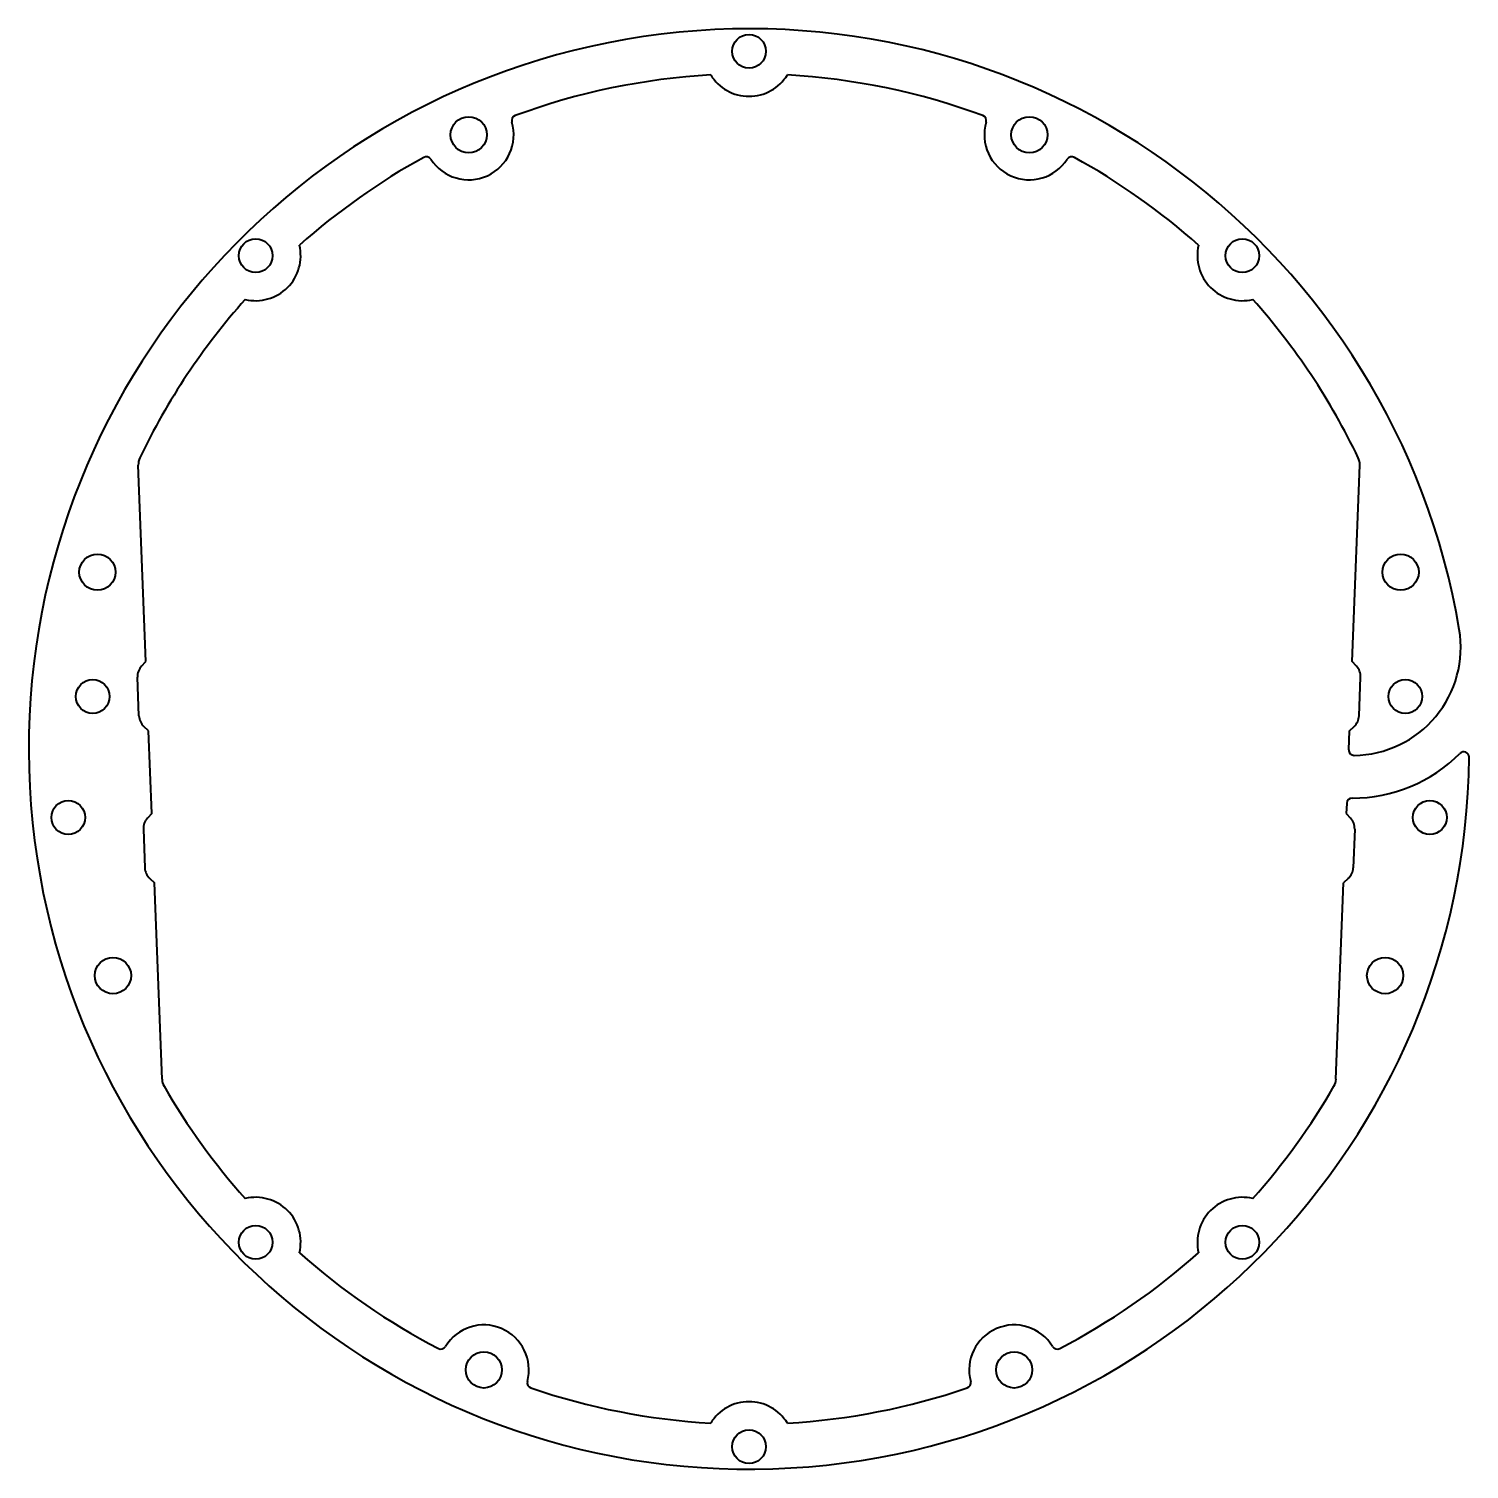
# Model space of a CAD drawing. Header units: inches. Extents: x -4 to 4, y -55 to -47.
import ezdxf

# ---------------------------------------------------------------- set-up
doc = ezdxf.new("R2010")
doc.units = ezdxf.units.IN
doc.header["$MEASUREMENT"] = 0
doc.layers.add('Visible', color=7, linetype='Continuous', lineweight=40)

msp = doc.modelspace()

# ---------------------------------------------------------------- linework, layer by layer
at = {"layer": 'Visible'}
for p, q in [((-3.3498, -50.5141), (-3.3919, -49.4234)), ((3.3498, -50.5141), (3.3919, -49.4234)), ((-3.3739, -50.5402), (-3.3498, -50.5141)), ((3.3739, -50.5402), (3.3498, -50.5141)), ((-3.3881, -50.8156), (-3.3964, -50.6012)), ((3.3881, -50.8156), (3.3964, -50.6012)), ((-3.3349, -50.8988), (-3.3609, -50.8747)), ((3.3349, -50.8988), (3.3609, -50.8747)), ((-3.3171, -51.3585), (-3.3349, -50.8988)), ((3.3308, -51.0042), (3.3349, -50.8988)), ((-3.3171, -51.3585), (-3.3412, -51.3845)), ((3.3193, -51.3018), (3.3171, -51.3585)), ((3.3171, -51.3585), (3.3412, -51.3845)), ((-3.3638, -51.4455), (-3.3555, -51.66)), ((3.3638, -51.4455), (3.3555, -51.66)), ((-3.3283, -51.7191), (-3.3022, -51.7432)), ((-3.26, -52.8339), (-3.3022, -51.7432)), ((3.26, -52.8339), (3.3022, -51.7432)), ((3.3283, -51.7191), (3.3022, -51.7432))]:
    msp.add_line(p, q, dxfattribs=at)
for centre, radius in [((0, -47.125), 0.0938), ((-1.557, -47.5885), 0.1005), ((1.557, -47.5885), 0.1005), ((-2.74, -48.26), 0.0938), ((2.74, -48.26), 0.0938), ((-3.6191, -50.018), 0.1005), ((3.6191, -50.018), 0.1005), ((-3.6451, -50.7084), 0.0938), ((3.6451, -50.7084), 0.0938), ((-3.7809, -51.3805), 0.0938), ((3.7809, -51.3805), 0.0938), ((-3.5325, -52.2587), 0.1005), ((3.5325, -52.2587), 0.1005), ((-2.74, -53.74), 0.0938), ((2.74, -53.74), 0.0938), ((-1.4727, -54.4487), 0.1005), ((1.4727, -54.4487), 0.1005), ((0, -54.875), 0.0938)]:
    msp.add_circle(centre, radius, dxfattribs=at)
for centre, radius, start, end in [((0, -51), 4, 9.5584, 359.34641), ((0, -51), 3.75, 93.25462, 110.25975), ((0, -47.125), 0.25, 211.61397, 328.38603), ((0, -51), 3.75, 69.74025, 86.74538), ((-1.557, -47.5885), 0.25, 212.81345, 16.24918), ((-1.2881, -47.5101), 0.03, 110.25975, 196.24918), ((1.2881, -47.5101), 0.03, 343.75082, 69.74025), ((1.557, -47.5885), 0.25, 163.75082, 327.18655), ((0, -51), 3.75, 118.80288, 131.74538), ((-1.7923, -47.7402), 0.03, 32.81345, 118.80288), ((1.7923, -47.7402), 0.03, 61.19712, 147.18655), ((0, -51), 3.75, 48.25462, 61.19712), ((-2.74, -48.26), 0.25, 256.61397, 13.38603), ((2.74, -48.26), 0.25, 166.61397, 283.38603), ((0, -51), 3.75, 138.25462, 154.46482), ((0, -51), 3.75, 25.53518, 41.74538), ((-3.307, -49.4201), 0.085, 154.46482, 182.21515), ((3.307, -49.4201), 0.085, 357.78485, 25.53518), ((3.3528, -50.4354), 0.6, 270.80181, 9.5584), ((-3.3115, -50.5979), 0.085, 137.21515, 182.21515), ((3.3115, -50.5979), 0.085, 357.78485, 42.78485), ((-3.3032, -50.8123), 0.085, 182.21515, 227.21515), ((3.3032, -50.8123), 0.085, 312.78485, 357.78485), ((3.3608, -51.0054), 0.03, 177.78485, 270.80181), ((3.3528, -50.4354), 0.8375, 269.76666, 315.3306), ((3.9697, -51.0453), 0.03, 359.34641, 135.3306), ((3.3493, -51.3029), 0.03, 89.76666, 177.78485), ((-3.2788, -51.4422), 0.085, 137.21515, 182.21515), ((3.2788, -51.4422), 0.085, 357.78485, 42.78485), ((-3.2705, -51.6567), 0.085, 182.21515, 227.21515), ((3.2705, -51.6567), 0.085, 312.78485, 357.78485), ((-3.1751, -52.8306), 0.085, 182.21515, 209.96548), ((0, -51), 3.75, 209.96548, 221.74538), ((0, -51), 3.75, 318.25462, 330.03452), ((3.1751, -52.8306), 0.085, 330.03452, 357.78485), ((-2.74, -53.74), 0.25, 346.61397, 103.38603), ((2.74, -53.74), 0.25, 76.61397, 193.38603), ((0, -51), 3.75, 228.25462, 242.60415), ((0, -51), 3.75, 297.39585, 311.74538), ((-1.4727, -54.4487), 0.25, 345.15785, 148.59358), ((1.4727, -54.4487), 0.25, 31.40642, 194.84215), ((-1.7117, -54.3028), 0.03, 242.60415, 328.59358), ((1.7117, -54.3028), 0.03, 211.40642, 297.39585), ((-1.2021, -54.5204), 0.03, 165.15785, 251.14728), ((0, -51), 3.75, 251.14728, 266.74538), ((0, -51), 3.75, 273.25462, 288.85272), ((1.2021, -54.5204), 0.03, 288.85272, 14.84215), ((0, -54.875), 0.25, 31.61397, 148.38603)]:
    msp.add_arc(centre, radius, start, end, dxfattribs=at)

doc.saveas('drawing.dxf')
